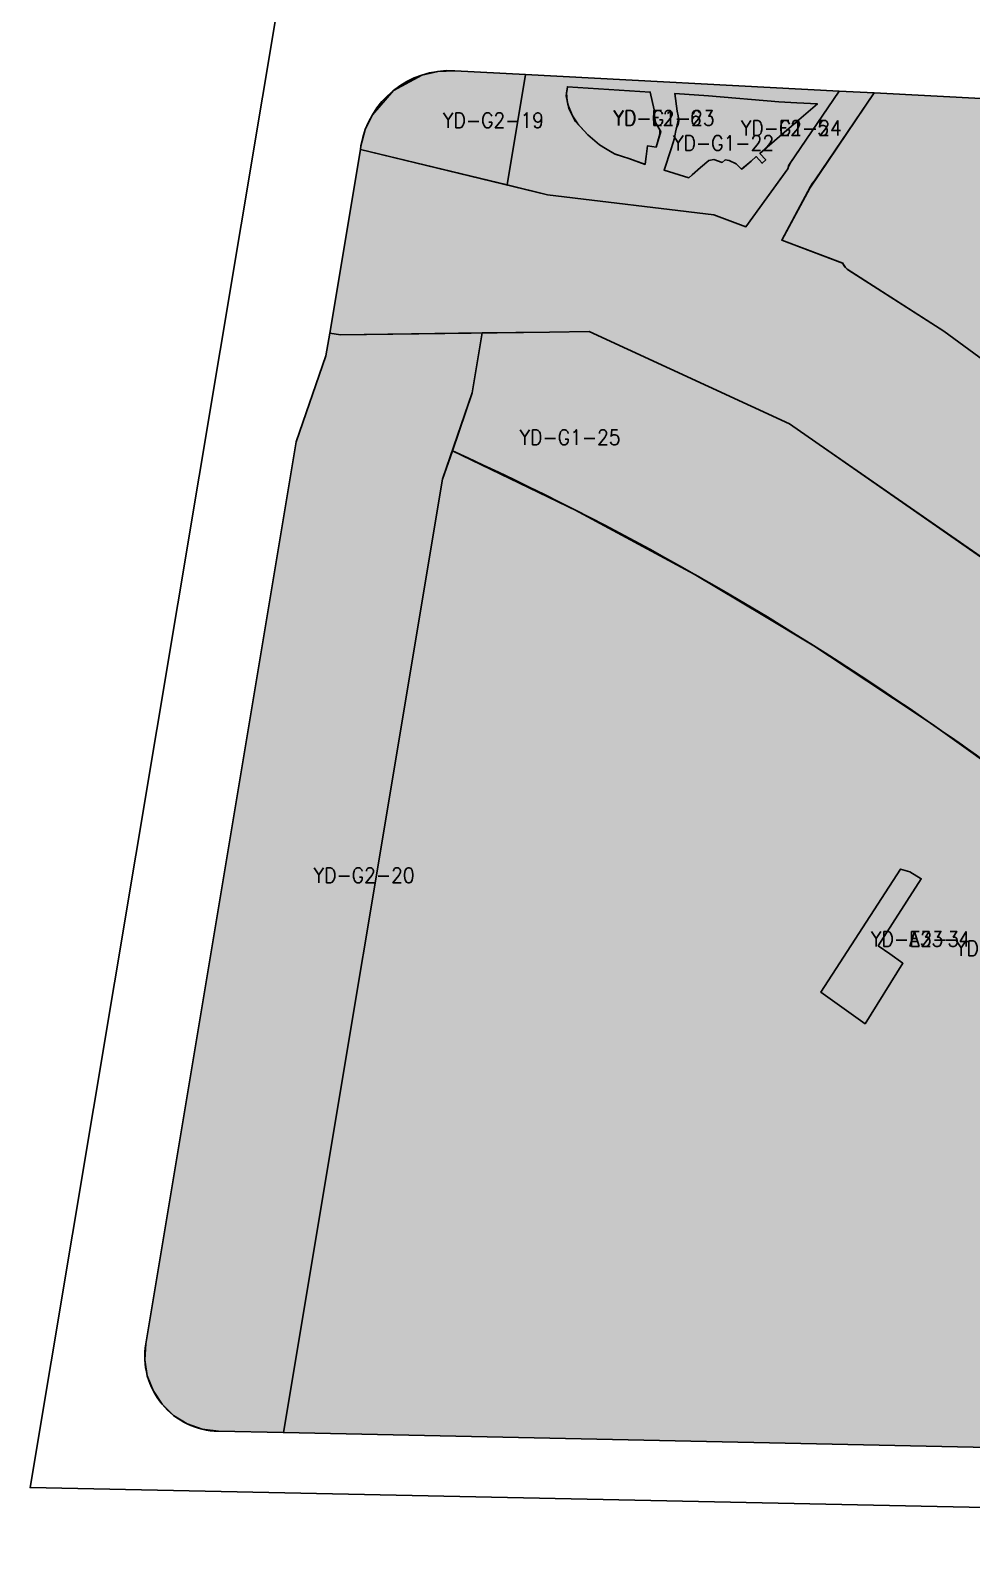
# Model space of a CAD drawing. Header units: millimetres. Extents: x 39644 to 41439, y 212527 to 214341.
# Drawn here: x 39644 to 39956, y 212527 to 213028 of the extents above; entities that cross this region are included whole.
import ezdxf

# ---------------------------------------------------------------- set-up
doc = ezdxf.new("R2010")
doc.units = ezdxf.units.MM
for name, color, linetype in [('00-规划范围', 7, 'CONTINUOUS'), ('01-用地方案边线', 7, 'CONTINUOUS'), ('YD-A33_边线', 7, 'CONTINUOUS'), ('YD-E1_边线', 7, 'CONTINUOUS'), ('YD-E2_边线', 7, 'CONTINUOUS'), ('YD-G1_边线', 7, 'CONTINUOUS'), ('YD-G2_边线', 7, 'CONTINUOUS')]:
    doc.layers.add(name, color=color, linetype=linetype)
doc.styles.get("Standard").update_dxf_attribs({"font": 'STANDARD'})

msp = doc.modelspace()

# ---------------------------------------------------------------- hatches: boundary and pattern name
at = {"layer": 'YD-A33_边线'}
for points in [[(39727.68, 212562.04), (40035.02, 212555.61), (40174.71, 212552.69), (40172.02, 212566.37), (40167.49, 212579.48), (40161.18, 212591.84), (40153.19, 212603.26), (40130.09, 212630.75), (40106.05, 212657.37), (40081.09, 212683.09), (40055.22, 212707.89), (40028.49, 212731.75), (40000.91, 212754.65), (39972.5, 212776.56), (39943.31, 212797.45), (39905.03, 212822.9), (39865.65, 212846.55), (39825.23, 212868.37), (39783.82, 212888.32), (39780.59, 212878.93)], [(39906.23, 212708.44), (39932.76, 212749.31), (39935.83, 212748.45), (39939.65, 212746.14), (39925.37, 212723.84), (39929.19, 212721.22), (39933.54, 212718.03), (39921, 212697.91)]]:
    msp.add_hatch(color=211, dxfattribs=at).paths.add_polyline_path(points, flags=0)
at = {"layer": 'YD-E1_边线'}
msp.add_hatch(color=4, dxfattribs=at).paths.add_polyline_path([(40276.39, 212643.96), (40302.35, 212626.41), (40305.79, 212627.3), (40437.96, 212661.66), (40437.96, 212625.76), (40384.31, 212613.36), (40381.52, 212613.75), (40378.7, 212613.9), (40375.89, 212613.83), (40373.08, 212613.53), (40370.32, 212613), (40347.12, 212607.2), (40323.35, 212601.25), (40319.63, 212598.96), (40315.84, 212596.15), (40312.84, 212593.51), (40309.83, 212590.34), (40307.1, 212586.94), (40304.66, 212583.31), (40302.55, 212579.48), (40300.78, 212575.49), (40299.35, 212571.36), (40298.28, 212567.12), (40297.58, 212562.81), (40297.58, 212562.83), (40297.57, 212562.81), (40297.57, 212562.81), (40297.24, 212558.45), (40297.29, 212554.09), (40296.67, 212550.14), (40230.19, 212551.53), (40230.07, 212555.47), (40230.06, 212555.51), (40229.17, 212567.79), (40227.59, 212579.77), (40226.45, 212584.96), (40225.47, 212588.48), (40222.75, 212596.01), (40219.27, 212603.29), (40215.31, 212609.84), (40211.85, 212614.59), (40209.65, 212617.11), (40209.19, 212620), (40179.56, 212661.27), (40129.81, 212724.77), (40061.02, 212782.98), (39993.29, 212829.55), (39895.92, 212897.28), (39829.25, 212927.98), (39816.07, 212927.81), (39746.7, 212926.92), (39743.06, 212927.41), (39753.26, 212988.48), (39815.49, 212973.44), (39870.71, 212966.79), (39881.37, 212962.8), (39893.58, 212979.59), (39895.34, 212982.01), (39895.57, 212982.85), (39895.94, 212983.64), (39896.12, 212983.94), (39912.33, 213007.89), (39923.98, 213007.28), (39904.41, 212978.34), (39904.1, 212977.93), (39903.48, 212977.31), (39902.86, 212976.15), (39902.84, 212976.16), (39893.29, 212958.34), (39913.5, 212950.73), (39914.21, 212949.52), (39915.06, 212948.67), (39947.2, 212928.14), (40005.32, 212885.4), (40074.66, 212839.22), (40117.4, 212805.73), (40179.82, 212745.18), (40233.27, 212688.13), (40263.88, 212652.42)], flags=0)
at = {"layer": 'YD-E2_边线'}
for points in [[(39832.72, 212990.07), (39828.89, 212993.29), (39826.53, 212995.84), (39825.57, 212997.03), (39823.97, 212999.27), (39823.38, 213000.44), (39822.39, 213002.86), (39822.25, 213003.55), (39822.03, 213004.66), (39821.81, 213007.28), (39822.04, 213009.31), (39849.57, 213007.56), (39850.84, 213001.6), (39851.04, 213000.66), (39850.97, 212999.55), (39851.37, 212997.49), (39852.25, 212995.99), (39852.74, 212994.88), (39852.82, 212993.53), (39851.52, 212989.29), (39848.66, 212989.63), (39848.21, 212986.13), (39847.88, 212983.57), (39846.76, 212983.92), (39842.46, 212985.42), (39840.39, 212986.15), (39837.95, 212986.9), (39836.88, 212987.48), (39834.77, 212988.82)], [(39854.2, 212981.63), (39856.5, 212988.7), (39857.67, 212992.28), (39857.98, 212994.27), (39858.29, 212995.62), (39858.84, 212996.81), (39859.07, 212998), (39858.9, 212999.67), (39858.5, 213001.18), (39857.72, 213007.04), (39868.97, 213006.32), (39892.29, 213004.35), (39898.32, 213003.97), (39905.15, 213003.64), (39898.94, 212998.3), (39886.05, 212987.19), (39887.98, 212984.98), (39886.76, 212983.87), (39884.8, 212986.11), (39883.09, 212984.64), (39879.96, 212981.94), (39878.16, 212983.71), (39875.79, 212984.79), (39874.5, 212984.99), (39873.49, 212984.16), (39870.77, 212985.11), (39869.03, 212984.81), (39866.28, 212982.43), (39863.52, 212980.05), (39862.42, 212979.09)], [(39933.54, 212718.03), (39929.19, 212721.22), (39925.37, 212723.84), (39939.65, 212746.14), (39935.83, 212748.45), (39932.76, 212749.31), (39906.23, 212708.44), (39921, 212697.91)]]:
    msp.add_hatch(color=111, dxfattribs=at).paths.add_polyline_path(points, flags=0)
at = {"layer": 'YD-G1_边线'}
for points in [[(39801.99, 212976.71), (39815.49, 212973.44), (39870.71, 212966.79), (39881.37, 212962.8), (39895.34, 212982.01), (39895.69, 212983.29), (39912.33, 213007.89), (39808.12, 213013.41)], [(39849.57, 213007.56), (39850.84, 213001.6), (39851.04, 213000.66), (39850.97, 212999.55), (39851.37, 212997.49), (39853.12, 212994.5), (39851.52, 212989.29), (39848.66, 212989.63), (39848.21, 212986.13), (39847.88, 212983.53), (39842.46, 212985.42), (39840.39, 212986.15), (39837.66, 212986.99), (39834.77, 212988.82), (39832.72, 212990.07), (39828.89, 212993.29), (39824.73, 212997.79), (39822.55, 213002.06), (39821.7, 213006.3), (39822.04, 213009.31)], [(39854.2, 212981.63), (39856.5, 212988.7), (39857.67, 212992.28), (39857.98, 212994.27), (39859, 212998.71), (39858.9, 212999.67), (39858.5, 213001.18), (39857.72, 213007.04), (39868.97, 213006.32), (39892.29, 213004.35), (39898.32, 213003.97), (39905.15, 213003.64), (39898.94, 212998.3), (39886.05, 212987.19), (39887.98, 212984.98), (39886.76, 212983.87), (39884.8, 212986.11), (39883.09, 212984.64), (39879.96, 212981.94), (39878.16, 212983.71), (39875.79, 212984.79), (39874.5, 212984.99), (39873.49, 212984.16), (39870.77, 212985.11), (39869.03, 212984.81), (39866.28, 212982.43), (39862.42, 212979.09)], [(40437.96, 212951.71), (40437.38, 212957.53), (40435.74, 212962.98), (40433.14, 212967.95), (40429.7, 212972.31), (40425.51, 212975.97), (40420.68, 212978.81), (40415.32, 212980.72), (40409.53, 212981.59), (39923.98, 213007.28), (39902.59, 212975.65), (39893.3, 212958.38), (39893.32, 212958.37), (39893.3, 212958.34), (39913.57, 212950.71), (39913.77, 212950.27), (39913.99, 212949.9), (39914.24, 212949.54), (39914.52, 212949.22), (39914.82, 212948.91), (39915.15, 212948.64), (39915.5, 212948.39), (39947.2, 212928.14), (40005.32, 212885.4), (40074.66, 212839.22), (40117.4, 212805.73), (40179.82, 212745.18), (40233.27, 212688.13), (40263.88, 212652.42), (40276.39, 212643.96), (40302.35, 212626.41), (40305.79, 212627.3), (40437.96, 212661.66)], [(40129.81, 212724.77), (40061.02, 212782.98), (39993.29, 212829.55), (39895.92, 212897.28), (39829.25, 212927.98), (39816.07, 212927.81), (39793.77, 212927.52), (39790.44, 212907.58), (39783.82, 212888.32), (39824.48, 212868.75), (39864.2, 212847.38), (39902.91, 212824.24), (39940.56, 212799.36), (39946.06, 212795.55), (39969.77, 212778.58), (39992.97, 212760.93), (40015.65, 212742.62), (40037.8, 212723.64), (40068.51, 212695.37), (40098, 212665.86), (40126.24, 212635.14), (40153.19, 212603.26), (40161.18, 212591.84), (40167.49, 212579.48), (40172.02, 212566.37), (40174.71, 212552.69), (40230.19, 212551.53), (40230.06, 212555.52), (40229.17, 212567.79), (40227.59, 212579.77), (40226.45, 212584.96), (40225.47, 212588.48), (40222.75, 212596.01), (40219.27, 212603.29), (40215.31, 212609.84), (40211.85, 212614.59), (40209.65, 212617.11), (40209.19, 212620), (40179.56, 212661.27)]]:
    msp.add_hatch(color=3, dxfattribs=at).paths.add_polyline_path(points, flags=0)
at = {"layer": 'YD-G2_边线'}
for points in [[(39808.12, 213013.41), (39784.6, 213014.65), (39778.99, 213014.42), (39773.66, 213013.19), (39764.26, 213008.08), (39757.24, 213000), (39754.89, 212995.06), (39753.45, 212989.63), (39753.26, 212988.48), (39801.99, 212976.71)], [(39780.59, 212878.93), (39790.44, 212907.58), (39793.77, 212927.52), (39746.7, 212926.92), (39743.06, 212927.41), (39741.81, 212919.91), (39731.96, 212891.27), (39681.92, 212591.58), (39681.61, 212586.21), (39682.45, 212580.96), (39684.37, 212576), (39687.34, 212571.52), (39691.2, 212567.78), (39695.72, 212564.97), (39700.73, 212563.18), (39706.06, 212562.49), (39727.68, 212562.04)]]:
    msp.add_hatch(color=94, dxfattribs=at).paths.add_polyline_path(points, flags=0)

# ---------------------------------------------------------------- linework, layer by layer
at = {"layer": '00-规划范围'}
msp.add_lwpolyline([(40627.8, 213687.88), (40457.95, 213009.03), (39727.66, 213047.7), (39643.52, 212543.8), (40457.96, 212526.76), (40457.96, 212654.06), (40477.96, 212662.7)], dxfattribs=at)
at = {"layer": '01-用地方案边线'}
for points in [[(39808.12, 213013.41), (39784.6, 213014.65, 0.381363), (39753.45, 212989.63), (39753.26, 212988.48), (39801.99, 212976.71)], [(39780.59, 212878.93), (39790.44, 212907.58), (39793.77, 212927.52), (39746.7, 212926.92), (39743.06, 212927.41), (39741.81, 212919.91), (39731.96, 212891.27), (39681.92, 212591.58, 0.456862), (39706.06, 212562.49), (39727.68, 212562.04)], [(40037.8, 212723.64, 0.029166), (39946.06, 212795.55), (39940.56, 212799.36, 0.045149), (39783.82, 212888.32), (39780.59, 212878.93), (39727.68, 212562.04), (40035.02, 212555.61), (40174.71, 212552.69, 0.140094), (40153.19, 212603.26, 0.041761)]]:
    msp.add_lwpolyline(points, format="xyb", close=True, dxfattribs=at)
for points in [[(39895.34, 212982.01), (39895.66, 212983.2), (39896.12, 212983.94), (39912.33, 213007.89), (39808.12, 213013.41), (39801.99, 212976.71), (39815.49, 212973.44), (39870.71, 212966.79), (39881.37, 212962.8), (39893.58, 212979.59)], [(39851.04, 213000.66), (39850.84, 213001.6), (39849.57, 213007.56), (39822.04, 213009.31), (39821.81, 213007.28), (39822.03, 213004.66), (39822.25, 213003.55), (39822.39, 213002.86), (39823.38, 213000.44), (39823.97, 212999.27), (39825.57, 212997.03), (39826.53, 212995.84), (39828.89, 212993.29), (39832.72, 212990.07), (39834.77, 212988.82), (39836.88, 212987.48), (39837.95, 212986.9), (39840.39, 212986.15), (39842.46, 212985.42), (39846.76, 212983.92), (39847.84, 212983.59), (39847.88, 212983.57), (39848.21, 212986.13), (39848.66, 212989.63), (39851.52, 212989.29), (39852.82, 212993.53), (39852.74, 212994.88), (39852.25, 212995.99), (39851.37, 212997.49), (39850.97, 212999.55)], [(39832.72, 212990.07), (39828.89, 212993.29), (39826.53, 212995.84), (39825.57, 212997.03), (39823.97, 212999.27), (39823.38, 213000.44), (39822.39, 213002.86), (39822.25, 213003.55), (39822.03, 213004.66), (39821.81, 213007.28), (39822.04, 213009.31), (39849.57, 213007.56), (39850.84, 213001.6), (39851.04, 213000.66), (39850.97, 212999.55), (39851.37, 212997.49), (39852.25, 212995.99), (39852.74, 212994.88), (39852.82, 212993.53), (39851.52, 212989.29), (39848.66, 212989.63), (39848.21, 212986.13), (39847.88, 212983.57), (39846.76, 212983.92), (39842.46, 212985.42), (39840.39, 212986.15), (39837.95, 212986.9), (39836.88, 212987.48), (39834.77, 212988.82)], [(39898.94, 212998.3), (39905.15, 213003.64), (39898.32, 213003.97), (39892.29, 213004.35), (39868.97, 213006.32), (39857.72, 213007.04), (39858.5, 213001.18), (39858.9, 212999.67), (39859.07, 212998), (39858.84, 212996.81), (39858.29, 212995.62), (39857.98, 212994.27), (39857.67, 212992.28), (39856.5, 212988.7), (39854.2, 212981.63), (39862.41, 212979.1), (39862.42, 212979.09), (39863.52, 212980.05), (39866.28, 212982.43), (39869.03, 212984.81), (39870.77, 212985.11), (39873.49, 212984.16), (39874.5, 212984.99), (39875.79, 212984.79), (39878.16, 212983.71), (39879.96, 212981.94), (39880.13, 212982.09), (39883.09, 212984.64), (39884.8, 212986.11), (39886.76, 212983.87), (39887.98, 212984.98), (39886.05, 212987.19)], [(39854.2, 212981.63), (39856.5, 212988.7), (39857.67, 212992.28), (39857.98, 212994.27), (39858.29, 212995.62), (39858.84, 212996.81), (39859.07, 212998), (39858.9, 212999.67), (39858.5, 213001.18), (39857.72, 213007.04), (39868.97, 213006.32), (39892.29, 213004.35), (39898.32, 213003.97), (39905.15, 213003.64), (39898.94, 212998.3), (39886.05, 212987.19), (39887.98, 212984.98), (39886.76, 212983.87), (39884.8, 212986.11), (39883.09, 212984.64), (39879.96, 212981.94), (39878.16, 212983.71), (39875.79, 212984.79), (39874.5, 212984.99), (39873.49, 212984.16), (39870.77, 212985.11), (39869.03, 212984.81), (39866.28, 212982.43), (39863.52, 212980.05), (39862.42, 212979.09)], [(39933.54, 212718.03), (39929.19, 212721.22), (39925.37, 212723.84), (39939.65, 212746.14), (39935.83, 212748.45), (39932.76, 212749.31), (39906.23, 212708.44), (39921, 212697.91)], [(39921, 212697.91), (39906.23, 212708.44), (39932.76, 212749.31), (39935.83, 212748.45), (39939.65, 212746.14), (39925.37, 212723.84), (39929.19, 212721.22), (39933.54, 212718.03)]]:
    msp.add_lwpolyline(points, close=True, dxfattribs=at)
for points in [[(40005.32, 212885.4), (39947.2, 212928.14), (39915.06, 212948.67), (39914.21, 212949.52), (39913.5, 212950.73), (39893.29, 212958.34), (39902.84, 212976.16), (39902.86, 212976.15), (39903.48, 212977.31), (39904.1, 212977.93), (39904.41, 212978.34), (39923.98, 213007.28), (39912.33, 213007.89), (39896.12, 212983.94), (39895.94, 212983.64), (39895.57, 212982.85), (39895.34, 212982.01), (39893.58, 212979.59), (39881.37, 212962.8), (39870.71, 212966.79), (39815.49, 212973.44), (39753.26, 212988.48), (39743.06, 212927.41), (39746.7, 212926.92), (39816.07, 212927.81), (39829.25, 212927.98), (39895.92, 212897.28), (39993.29, 212829.55)], [(40409.53, 212981.59), (39923.98, 213007.28), (39904.19, 212978.03), (39903.48, 212977.31), (39902.86, 212976.15), (39893.3, 212958.38), (39893.32, 212958.37), (39893.3, 212958.34), (39913.57, 212950.71), (39913.77, 212950.27), (39913.99, 212949.9), (39914.24, 212949.54), (39914.52, 212949.22), (39914.82, 212948.91), (39915.15, 212948.64), (39915.5, 212948.39), (39947.2, 212928.14), (40005.32, 212885.4)], [(39906.03, 212890.25), (40021.06, 212810.46)]]:
    msp.add_lwpolyline(points, dxfattribs=at)
msp.add_lwpolyline([(39993.29, 212829.55), (39895.92, 212897.28), (39829.25, 212927.98), (39816.07, 212927.81), (39793.77, 212927.52), (39790.44, 212907.58), (39783.82, 212888.32, -0.045149), (39940.56, 212799.36), (39946.06, 212795.55, -0.071013), (40153.19, 212603.26, -0.140094)], format="xyb", dxfattribs=at)
at = {"layer": 'YD-A33_边线', "color": 7}
for points in [[(39727.68, 212562.04), (40035.02, 212555.61), (40174.71, 212552.69), (40172.02, 212566.37), (40167.49, 212579.48), (40161.18, 212591.84), (40153.19, 212603.26), (40130.09, 212630.75), (40106.05, 212657.37), (40081.09, 212683.09), (40055.22, 212707.89), (40028.49, 212731.75), (40000.91, 212754.65), (39972.5, 212776.56), (39943.31, 212797.45), (39905.03, 212822.9), (39865.65, 212846.55), (39825.23, 212868.37), (39783.82, 212888.32), (39780.59, 212878.93), (39727.68, 212562.04)], [(39906.23, 212708.44), (39932.76, 212749.31), (39935.83, 212748.45), (39939.65, 212746.14), (39925.37, 212723.84), (39929.19, 212721.22), (39933.54, 212718.03), (39921, 212697.91), (39906.23, 212708.44)]]:
    msp.add_lwpolyline(points, dxfattribs=at)
at = {"layer": 'YD-E1_边线', "color": 7}
msp.add_lwpolyline([(39993.29, 212829.55), (39895.92, 212897.28), (39829.25, 212927.98), (39816.07, 212927.81), (39746.7, 212926.92), (39743.06, 212927.41), (39753.26, 212988.48), (39815.49, 212973.44), (39870.71, 212966.79), (39881.37, 212962.8), (39893.58, 212979.59), (39895.34, 212982.01), (39895.57, 212982.85), (39895.94, 212983.64), (39896.12, 212983.94), (39912.33, 213007.89), (39923.98, 213007.28), (39904.41, 212978.34), (39904.1, 212977.93), (39903.48, 212977.31), (39902.86, 212976.15), (39902.84, 212976.16), (39893.29, 212958.34), (39913.5, 212950.73), (39914.21, 212949.52), (39915.06, 212948.67), (39947.2, 212928.14), (40005.32, 212885.4)], dxfattribs=at)
at = {"layer": 'YD-E2_边线', "color": 7}
for points in [[(39832.72, 212990.07), (39828.89, 212993.29), (39826.53, 212995.84), (39825.57, 212997.03), (39823.97, 212999.27), (39823.38, 213000.44), (39822.39, 213002.86), (39822.25, 213003.55), (39822.03, 213004.66), (39821.81, 213007.28), (39822.04, 213009.31), (39849.57, 213007.56), (39850.84, 213001.6), (39851.04, 213000.66), (39850.97, 212999.55), (39851.37, 212997.49), (39852.25, 212995.99), (39852.74, 212994.88), (39852.82, 212993.53), (39851.52, 212989.29), (39848.66, 212989.63), (39848.21, 212986.13), (39847.88, 212983.57), (39846.76, 212983.92), (39842.46, 212985.42), (39840.39, 212986.15), (39837.95, 212986.9), (39836.88, 212987.48), (39834.77, 212988.82), (39832.72, 212990.07)], [(39854.2, 212981.63), (39856.5, 212988.7), (39857.67, 212992.28), (39857.98, 212994.27), (39858.29, 212995.62), (39858.84, 212996.81), (39859.07, 212998), (39858.9, 212999.67), (39858.5, 213001.18), (39857.72, 213007.04), (39868.97, 213006.32), (39892.29, 213004.35), (39898.32, 213003.97), (39905.15, 213003.64), (39898.94, 212998.3), (39886.05, 212987.19), (39887.98, 212984.98), (39886.76, 212983.87), (39884.8, 212986.11), (39883.09, 212984.64), (39879.96, 212981.94), (39878.16, 212983.71), (39875.79, 212984.79), (39874.5, 212984.99), (39873.49, 212984.16), (39870.77, 212985.11), (39869.03, 212984.81), (39866.28, 212982.43), (39863.52, 212980.05), (39862.42, 212979.09), (39854.2, 212981.63)], [(39933.54, 212718.03), (39929.19, 212721.22), (39925.37, 212723.84), (39939.65, 212746.14), (39935.83, 212748.45), (39932.76, 212749.31), (39906.23, 212708.44), (39921, 212697.91), (39933.54, 212718.03)]]:
    msp.add_lwpolyline(points, dxfattribs=at)
at = {"layer": 'YD-G1_边线', "color": 7}
for points in [[(39801.99, 212976.71), (39815.49, 212973.44), (39870.71, 212966.79), (39881.37, 212962.8), (39895.34, 212982.01), (39895.69, 212983.29), (39912.33, 213007.89), (39808.12, 213013.41), (39801.99, 212976.71)], [(39849.57, 213007.56), (39850.84, 213001.6), (39851.04, 213000.66), (39850.97, 212999.55), (39851.37, 212997.49), (39853.12, 212994.5), (39851.52, 212989.29), (39848.66, 212989.63), (39848.21, 212986.13), (39847.88, 212983.53), (39842.46, 212985.42), (39840.39, 212986.15), (39837.66, 212986.99), (39834.77, 212988.82), (39832.72, 212990.07), (39828.89, 212993.29), (39824.73, 212997.79), (39822.55, 213002.06), (39821.7, 213006.3), (39822.04, 213009.31), (39849.57, 213007.56)], [(39854.2, 212981.63), (39856.5, 212988.7), (39857.67, 212992.28), (39857.98, 212994.27), (39859, 212998.71), (39858.9, 212999.67), (39858.5, 213001.18), (39857.72, 213007.04), (39868.97, 213006.32), (39892.29, 213004.35), (39898.32, 213003.97), (39905.15, 213003.64), (39898.94, 212998.3), (39886.05, 212987.19), (39887.98, 212984.98), (39886.76, 212983.87), (39884.8, 212986.11), (39883.09, 212984.64), (39879.96, 212981.94), (39878.16, 212983.71), (39875.79, 212984.79), (39874.5, 212984.99), (39873.49, 212984.16), (39870.77, 212985.11), (39869.03, 212984.81), (39866.28, 212982.43), (39862.42, 212979.09), (39854.2, 212981.63)], [(40409.53, 212981.59), (39923.98, 213007.28), (39902.59, 212975.65), (39893.3, 212958.38), (39893.32, 212958.37), (39893.3, 212958.34), (39913.57, 212950.71), (39913.77, 212950.27), (39913.99, 212949.9), (39914.24, 212949.54), (39914.52, 212949.22), (39914.82, 212948.91), (39915.15, 212948.64), (39915.5, 212948.39), (39947.2, 212928.14), (40005.32, 212885.4)], [(39993.29, 212829.55), (39895.92, 212897.28), (39829.25, 212927.98), (39816.07, 212927.81), (39793.77, 212927.52), (39790.44, 212907.58), (39783.82, 212888.32), (39824.48, 212868.75), (39864.2, 212847.38), (39902.91, 212824.24), (39940.56, 212799.36), (39946.06, 212795.55), (39969.77, 212778.58)]]:
    msp.add_lwpolyline(points, dxfattribs=at)
at = {"layer": 'YD-G2_边线', "color": 7}
for points in [[(39808.12, 213013.41), (39784.6, 213014.65), (39778.99, 213014.42), (39773.66, 213013.19), (39764.26, 213008.08), (39757.24, 213000), (39754.89, 212995.06), (39753.45, 212989.63), (39753.26, 212988.48), (39801.99, 212976.71), (39808.12, 213013.41)], [(39780.59, 212878.93), (39790.44, 212907.58), (39793.77, 212927.52), (39746.7, 212926.92), (39743.06, 212927.41), (39741.81, 212919.91), (39731.96, 212891.27), (39681.92, 212591.58), (39681.61, 212586.21), (39682.45, 212580.96), (39684.37, 212576), (39687.34, 212571.52), (39691.2, 212567.78), (39695.72, 212564.97), (39700.73, 212563.18), (39706.06, 212562.49), (39727.68, 212562.04), (39780.59, 212878.93)]]:
    msp.add_lwpolyline(points, dxfattribs=at)

# ---------------------------------------------------------------- texts
at = {"layer": 'YD-A33_边线', "color": 7}
for s, p in [('YD-A33-4', (39922.94, 212723.61)), ('YD-A33-3', (39951.19, 212720.5))]:
    msp.add_text(s, height=5, dxfattribs=at).set_placement(p)
at = {"layer": 'YD-E2_边线', "color": 7}
for s, p in [('YD-E2-6', (39837.32, 212996.44)), ('YD-E2-5', (39879.67, 212993.07)), ('YD-E2-3', (39922.94, 212723.61))]:
    msp.add_text(s, height=5, dxfattribs=at).set_placement(p)
at = {"layer": 'YD-G1_边线', "color": 7}
for s, p in [('YD-G1-23', (39837.41, 212996.42)), ('YD-G1-24', (39879.67, 212993.07)), ('YD-G1-22', (39857.16, 212988.1)), ('YD-G1-25', (39806.14, 212890.33))]:
    msp.add_text(s, height=5, dxfattribs=at).set_placement(p)
at = {"layer": 'YD-G2_边线', "color": 7}
for s, p in [('YD-G2-19', (39780.69, 212995.68)), ('YD-G2-20', (39737.69, 212744.78))]:
    msp.add_text(s, height=5, dxfattribs=at).set_placement(p)

doc.saveas('drawing.dxf')
